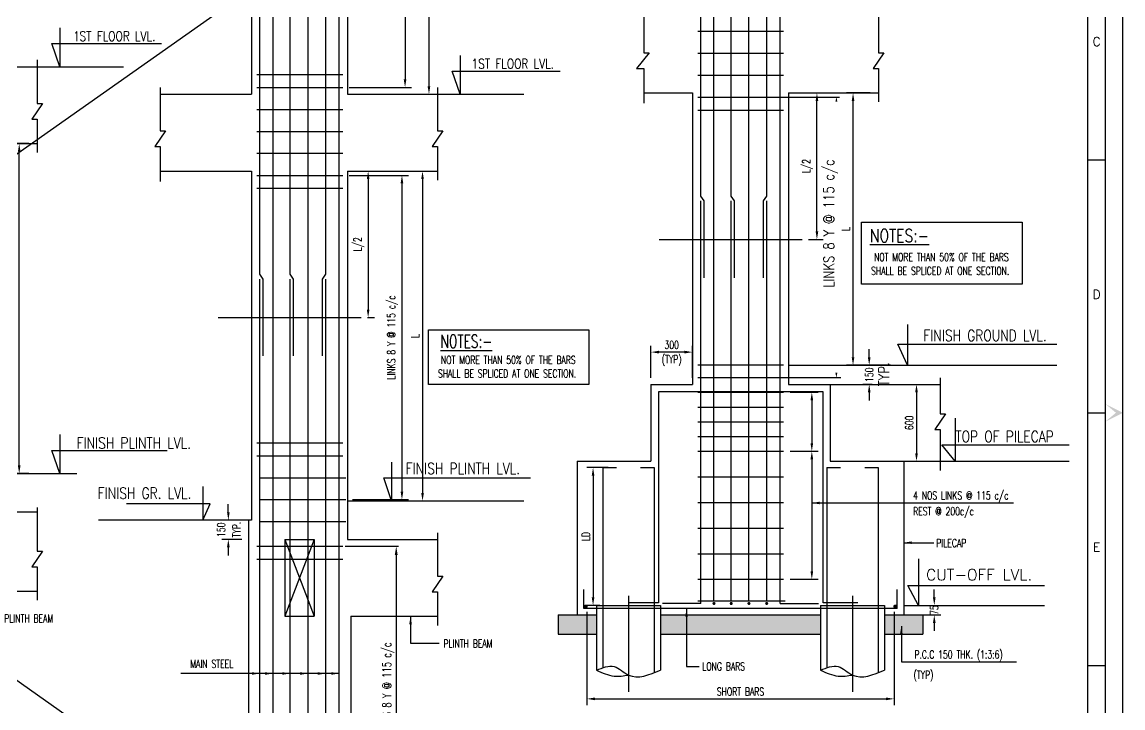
# Model space of a CAD drawing. Extents: x 489124 to 794428, y -356295 to -29813.
# Drawn here: x 673759 to 708159, y -71437 to -50018 of the extents above; entities that cross this region are included whole.
import ezdxf
from ezdxf.enums import TextEntityAlignment as Align
from ezdxf.lldxf.tags import DXFTag

# ---------------------------------------------------------------- set-up
doc = ezdxf.new("R2010")
doc.units = 0
doc.header["$LTSCALE"] = 500
doc.header["$MEASUREMENT"] = 0
doc.linetypes.add('CENTER2', pattern=[1.125, 0.75, -0.125, 0.125, -0.125])
doc.layers.get('DEFPOINTS').update_dxf_attribs({"color": 4})
for name, color, linetype in [('BEAM', 4, 'Continuous'), ('CEN', 8, 'CENTER'), ('COL', 1, 'Continuous'), ('DIM', 5, 'Continuous'), ('DIM1', 5, 'Continuous'), ('FOOT', 4, 'Continuous'), ('FRAME', 6, 'Continuous'), ('level', 3, 'Continuous'), ('LEVEL SECTION', 3, 'Continuous'), ('LINK', 2, 'Continuous'), ('P.C.C', 8, 'Continuous'), ('PNA', 10, 'Continuous'), ('S-DIM-1', 5, 'Continuous'), ('S-R.C.C. PILE', 2, 'HIDDEN'), ('S-R.C.C. PILE CAP', 40, 'Continuous'), ('S-REINFORCEMENT', 6, 'Continuous'), ('STEEL', 6, 'Continuous'), ('TEXT NORMAL', 4, 'Continuous'), ('TXT', 4, 'Continuous'), ('TXT1', 2, 'Continuous')]:
    doc.layers.add(name, color=color, linetype=linetype)
doc.layers.add('FOOTING TEXT', color=1, linetype='Continuous', lineweight=9)
doc.layers.add('HEADING-TXT', color=1, linetype='Continuous', lineweight=25)
doc.styles.add('ROMAND', font='romand')
doc.styles.add('ROMANS', font='r.shx', dxfattribs={"width": 0.7, "bigfont": 'bigfont.shx'})
doc.styles.add('ROMANS22', font='r.shx', dxfattribs={"width": 0.8})
tags = doc.linetypes.add('CENTER', pattern=[2, 1.25, -0.25, 0.25, -0.25]).pattern_tags.tags
tags[10:11] = [DXFTag(74, 4), DXFTag(75, 0), DXFTag(340, '0'), DXFTag(46, 1.0), DXFTag(50, 0.0), DXFTag(44, 0.0), DXFTag(45, 0.0)]
tags[8:9] = [DXFTag(74, 4), DXFTag(75, 0), DXFTag(340, '0'), DXFTag(46, 1.0), DXFTag(50, 0.0), DXFTag(44, 0.0), DXFTag(45, 0.0)]
tags[6:7] = [DXFTag(74, 4), DXFTag(75, 0), DXFTag(340, '0'), DXFTag(46, 1.0), DXFTag(50, 0.0), DXFTag(44, 0.0), DXFTag(45, 0.0)]
tags[4:5] = [DXFTag(74, 4), DXFTag(75, 0), DXFTag(340, '0'), DXFTag(46, 1.0), DXFTag(50, 0.0), DXFTag(44, 0.0), DXFTag(45, 0.0)]
tags = doc.linetypes.add('HIDDEN', pattern=[0.375, 0.25, -0.125]).pattern_tags.tags
tags[6:7] = [DXFTag(74, 4), DXFTag(75, 0), DXFTag(340, '0'), DXFTag(46, 1.0), DXFTag(50, 0.0), DXFTag(44, 0.0), DXFTag(45, 0.0)]
tags[4:5] = [DXFTag(74, 4), DXFTag(75, 0), DXFTag(340, '0'), DXFTag(46, 1.0), DXFTag(50, 0.0), DXFTag(44, 0.0), DXFTag(45, 0.0)]
doc.dimstyles.new('Copy of INT2TIMES', dxfattribs={"dimtxt": 300, "dimasz": 275, "dimexe": 75, "dimexo": 75, "dimgap": 40, "dimtad": 1, "dimdec": 0, "dimlfac": 0.5, "dimrnd": 5, "dimzin": 0, "dimdsep": 46, "dimtxsty": 'ROMANS', "dimcen": -1, "dimclrd": 5, "dimclre": 5, "dimclrt": 4, "dimadec": 0, "dimazin": 0, "dimtfac": 1, "dimtdec": 0, "dimtix": 1, "dimtofl": 0, "dimtmove": 2, "dimatfit": 3, "dimfxl": 0, "dimtolj": 1, "dimtzin": 0, "dimarcsym": 0})
doc.dimstyles.new('DIM 4-100', dxfattribs={"dimscale": 100, "dimtxt": 2.5, "dimasz": 2.5, "dimexe": 1, "dimexo": 1, "dimgap": 1, "dimtad": 1, "dimdec": 0, "dimlfac": 0.25, "dimzin": 0, "dimdsep": 46, "dimtxsty": 'ROMANS22', "dimcen": 2.5, "dimclrd": 5, "dimclre": 5, "dimclrt": 4, "dimadec": 0, "dimazin": 0, "dimtfac": 1, "dimtdec": 0, "dimtmove": 0, "dimatfit": 3, "dimfxl": 0, "dimtolj": 1, "dimtzin": 0, "dimarcsym": 0})
doc.dimstyles.new('dim25', dxfattribs={"dimtxt": 250, "dimasz": 250, "dimexe": 200, "dimexo": 200, "dimgap": 100, "dimtad": 1, "dimdec": 0, "dimlfac": 0.25, "dimzin": 0, "dimdsep": 46, "dimtxsty": 'ROMANS', "dimcen": 0, "dimclrd": 5, "dimclre": 5, "dimclrt": 4, "dimadec": 0, "dimazin": 0, "dimtfac": 1, "dimtdec": 0, "dimtix": 1, "dimtofl": 0, "dimtmove": 2, "dimatfit": 3, "dimfxl": 0, "dimtolj": 1, "dimtzin": 0, "dimlwd": -1, "dimlwe": -1, "dimarcsym": 0})
doc.dimstyles.new('dim33.33', dxfattribs={"dimtxt": 250, "dimasz": 250, "dimexe": 200, "dimexo": 200, "dimgap": 100, "dimtad": 1, "dimdec": 0, "dimlfac": 0.333331, "dimzin": 0, "dimdsep": 46, "dimtxsty": 'ROMANS', "dimcen": 0, "dimclrd": 5, "dimclre": 5, "dimclrt": 4, "dimadec": 0, "dimazin": 0, "dimtfac": 1, "dimtdec": 0, "dimtix": 1, "dimtofl": 0, "dimtmove": 2, "dimatfit": 3, "dimfxl": 0, "dimtolj": 1, "dimtzin": 0, "dimlwd": -1, "dimlwe": -1, "dimarcsym": 0})

# ---------------------------------------------------------------- blocks, each defined once
blk = doc.blocks.new('*D466')
at = {"layer": 'DEFPOINTS', "color": 0}
for p in [(673671, -53815), (674176, -53815), (674176, -64115)]:
    blk.add_point(p, dxfattribs=at)
at = {"layer": 'DIM', "color": 5}
for p, q in [((673976, -53815), (673471, -53815)), ((673671, -63865), (673671, -54065)), ((673976, -64115), (673471, -64115))]:
    blk.add_line(p, q, dxfattribs=at)
for points in [[(673629, -54065), (673713, -54065), (673671, -53815)], [(673629, -63865), (673713, -63865), (673671, -64115)]]:
    blk.add_solid(points, dxfattribs=at)
at = {"layer": 'DIM', "color": 4, "insert": (673446, -58965), "char_height": 250, "attachment_point": 5, "rotation": 90, "style": 'ROMANS'}
blk.add_mtext('\\A1;L', dxfattribs=at)
blk = doc.blocks.new('*D448')
at = {"layer": 'DEFPOINTS', "color": 0}
for p in [(680832, -65573), (680205, -66173), (680832, -66173)]:
    blk.add_point(p, dxfattribs=at)
at = {"layer": 'DIM', "color": 5}
for p, q in [((680205, -65323), (680205, -65073)), ((680632, -65573), (680005, -65573)), ((680632, -66173), (680005, -66173)), ((680205, -66423), (680205, -66673))]:
    blk.add_line(p, q, dxfattribs=at)
for points in [[(680164, -65323), (680247, -65323), (680205, -65573)], [(680164, -66423), (680247, -66423), (680205, -66173)]]:
    blk.add_solid(points, dxfattribs=at)
at = {"layer": 'DIM', "color": 4, "insert": (679980, -65873), "char_height": 250, "attachment_point": 5, "rotation": 90, "style": 'ROMANS'}
blk.add_mtext('\\A1;150', dxfattribs=at)
blk = doc.blocks.new('*D449')
at = {"layer": 'DEFPOINTS', "color": 0, "ltscale": 2}
for p in [(683780, -66386), (683780, -75293), (685451, -75293)]:
    blk.add_point(p, dxfattribs=at)
at = {"layer": 'DIM', "color": 5, "lineweight": -2, "ltscale": 2}
for p, q in [((683855, -66386), (685526, -66386)), ((685451, -66661), (685451, -75018)), ((683855, -75293), (685526, -75293))]:
    blk.add_line(p, q, dxfattribs=at)
at = {"layer": 'DIM', "color": 5, "ltscale": 2}
for points in [[(685405, -66661), (685497, -66661), (685451, -66386)], [(685405, -75018), (685497, -75018), (685451, -75293)]]:
    blk.add_solid(points, dxfattribs=at)
at = {"layer": 'DIM', "color": 4, "ltscale": 2, "insert": (685201, -70839), "char_height": 275, "attachment_point": 5, "rotation": 90, "style": 'ROMANS'}
blk.add_mtext('\\A1;LINKS 8 Y @ 115 c/c', dxfattribs=at)
blk = doc.blocks.new('*D450')
at = {"layer": 'DEFPOINTS', "color": 0}
for p in [(683780, -54806), (683880, -64932), (685630, -64932)]:
    blk.add_point(p, dxfattribs=at)
at = {"layer": 'DIM', "color": 5}
for p, q in [((683980, -54806), (685830, -54806)), ((685630, -55056), (685630, -64682)), ((684080, -64932), (685830, -64932))]:
    blk.add_line(p, q, dxfattribs=at)
for points in [[(685588, -55056), (685671, -55056), (685630, -54806)], [(685588, -64682), (685671, -64682), (685630, -64932)]]:
    blk.add_solid(points, dxfattribs=at)
at = {"layer": 'DIM', "color": 4, "insert": (685339, -59869), "char_height": 250, "attachment_point": 5, "rotation": 90, "style": 'ROMANS'}
blk.add_mtext('\\A1;LINKS 8 Y @ 115 c/c', dxfattribs=at)
blk = doc.blocks.new('*D451')
at = {"layer": 'DEFPOINTS', "color": 0}
for p in [(685337, -54673), (685337, -64973), (686273, -64973)]:
    blk.add_point(p, dxfattribs=at)
at = {"layer": 'DIM', "color": 5}
for p, q in [((685537, -54673), (686473, -54673)), ((686273, -54923), (686273, -64723)), ((685537, -64973), (686473, -64973))]:
    blk.add_line(p, q, dxfattribs=at)
for points in [[(686232, -54923), (686315, -54923), (686273, -54673)], [(686232, -64723), (686315, -64723), (686273, -64973)]]:
    blk.add_solid(points, dxfattribs=at)
at = {"layer": 'DIM', "color": 4, "insert": (686048, -59823), "char_height": 250, "attachment_point": 5, "rotation": 90, "style": 'ROMANS'}
blk.add_mtext('\\A1;L', dxfattribs=at)
blk = doc.blocks.new('*D452')
at = {"layer": 'DEFPOINTS', "color": 0}
for p in [(683932, -54673), (684357, -59245), (684573, -59245)]:
    blk.add_point(p, dxfattribs=at)
at = {"layer": 'DIM', "color": 5}
for p, q in [((684132, -54673), (684773, -54673)), ((684573, -54923), (684573, -58995)), ((684557, -59245), (684773, -59245))]:
    blk.add_line(p, q, dxfattribs=at)
for points in [[(684532, -54923), (684615, -54923), (684573, -54673)], [(684532, -58995), (684615, -58995), (684573, -59245)]]:
    blk.add_solid(points, dxfattribs=at)
at = {"layer": 'DIM', "color": 4, "insert": (684283, -56959), "char_height": 250, "attachment_point": 5, "rotation": 90, "style": 'ROMANS'}
blk.add_mtext('\\A1;L/2', dxfattribs=at)
blk = doc.blocks.new('*D453')
at = {"layer": 'DEFPOINTS', "color": 0}
for p in [(685337, -43173), (685337, -52273), (686474, -52273)]:
    blk.add_point(p, dxfattribs=at)
at = {"layer": 'DIM', "color": 5}
for p, q in [((685537, -43173), (686674, -43173)), ((686474, -43423), (686474, -52023)), ((685537, -52273), (686674, -52273))]:
    blk.add_line(p, q, dxfattribs=at)
for points in [[(686432, -43423), (686515, -43423), (686474, -43173)], [(686432, -52023), (686515, -52023), (686474, -52273)]]:
    blk.add_solid(points, dxfattribs=at)
at = {"layer": 'DIM', "color": 4, "insert": (686249, -47723), "char_height": 250, "attachment_point": 5, "rotation": 90, "style": 'ROMANS'}
blk.add_mtext('\\A1;L', dxfattribs=at)
blk = doc.blocks.new('*D454')
at = {"layer": 'DEFPOINTS', "color": 0}
for p in [(683780, -43306), (683780, -52060), (685727, -52060)]:
    blk.add_point(p, dxfattribs=at)
at = {"layer": 'DIM', "color": 5}
for p, q in [((683980, -43306), (685927, -43306)), ((685727, -43556), (685727, -51810)), ((683980, -52060), (685927, -52060))]:
    blk.add_line(p, q, dxfattribs=at)
for points in [[(685686, -43556), (685769, -43556), (685727, -43306)], [(685686, -51810), (685769, -51810), (685727, -52060)]]:
    blk.add_solid(points, dxfattribs=at)
at = {"layer": 'DIM', "color": 4, "insert": (685437, -47683), "char_height": 250, "attachment_point": 5, "rotation": 90, "style": 'ROMANS'}
blk.add_mtext('\\A1;LINKS 8 Y @ 115 c/c', dxfattribs=at)
blk = doc.blocks.new('FOLDER')
at = {"layer": 'PNA'}
for points in [[(-1250, 2500), (0, 0), (0, 1000)], [(1250, 2500), (0, 0), (0, 1000)]]:
    blk.add_solid(points, dxfattribs=at)
blk = doc.blocks.new('A1')
at = {"flags": 128}
blk.add_lwpolyline([(0, 0), (82779, 0), (82779, 58231), (0, 58231)], close=True, dxfattribs=at)
at = {"layer": 'PNA'}
for p, q in [((81794, 36296), (82287, 36296)), ((81794, 29233), (82287, 29233)), ((81794, 22171), (82287, 22171))]:
    blk.add_line(p, q, dxfattribs=at)
at = {"layer": 'PNA', "color": 1}
for points in [[(984, 492), (82287, 492), (82287, 57739), (984, 57739)], [(1969, 984), (81794, 984), (81794, 57247), (1969, 57247)]]:
    blk.add_lwpolyline(points, close=True, dxfattribs=at)
at = {"layer": 'PNA', "xscale": 0.196857838483993, "yscale": 0.196857838483993, "zscale": 0.196857838483993, "rotation": 90}
blk.add_blockref('FOLDER', (82779, 29233), dxfattribs=at)
at = {"layer": 'PNA', "style": 'ROMANS'}
for s, p in [('C', (82041, 39604)), ('D', (82041, 32541)), ('E', (82041, 25479))]:
    blk.add_text(s, height=246, dxfattribs=at).set_placement(p, align=Align.MIDDLE)
blk = doc.blocks.new('*D543')
at = {"layer": 'DEFPOINTS', "color": 0}
for p in [(700230, -60733), (701092, -60733), (700519, -61333)]:
    blk.add_point(p, dxfattribs=at)
at = {"layer": 'S-DIM-1', "color": 5}
for p, q in [((700230, -60483), (700230, -60233)), ((700892, -60733), (700030, -60733)), ((700319, -61333), (700030, -61333)), ((700230, -61583), (700230, -61833))]:
    blk.add_line(p, q, dxfattribs=at)
for points in [[(700188, -60483), (700272, -60483), (700230, -60733)], [(700188, -61583), (700272, -61583), (700230, -61333)]]:
    blk.add_solid(points, dxfattribs=at)
at = {"layer": 'S-DIM-1', "color": 4, "insert": (700230, -61033), "char_height": 250, "attachment_point": 5, "rotation": 90, "style": 'ROMANS'}
blk.add_mtext('\\A1;150', dxfattribs=at)
blk = doc.blocks.new('*D544')
at = {"layer": 'DEFPOINTS', "color": 0}
for p in [(699725, -52233), (700463, -52233), (701036, -60733)]:
    blk.add_point(p, dxfattribs=at)
at = {"layer": 'S-DIM-1', "color": 5}
for p, q in [((700263, -52233), (699525, -52233)), ((699725, -60483), (699725, -52483)), ((700836, -60733), (699525, -60733))]:
    blk.add_line(p, q, dxfattribs=at)
for points in [[(699683, -52483), (699766, -52483), (699725, -52233)], [(699683, -60483), (699766, -60483), (699725, -60733)]]:
    blk.add_solid(points, dxfattribs=at)
at = {"layer": 'S-DIM-1', "color": 4, "insert": (699500, -56483), "char_height": 250, "attachment_point": 5, "rotation": 90, "style": 'ROMANS'}
blk.add_mtext('\\A1;L', dxfattribs=at)
blk = doc.blocks.new('*D547')
at = {"layer": 'DEFPOINTS', "color": 0}
for p in [(698134, -52233), (698596, -52233), (698134, -56806)]:
    blk.add_point(p, dxfattribs=at)
at = {"layer": 'S-DIM-1', "color": 5}
for p, q in [((698334, -52233), (698796, -52233)), ((698596, -56556), (698596, -52483)), ((698334, -56806), (698796, -56806))]:
    blk.add_line(p, q, dxfattribs=at)
for points in [[(698555, -52483), (698638, -52483), (698596, -52233)], [(698555, -56556), (698638, -56556), (698596, -56806)]]:
    blk.add_solid(points, dxfattribs=at)
at = {"layer": 'S-DIM-1', "color": 4, "insert": (698306, -54519), "char_height": 250, "attachment_point": 5, "rotation": 90, "style": 'ROMANS'}
blk.add_mtext('\\A1;L/2', dxfattribs=at)
blk = doc.blocks.new('*D548')
at = {"layer": 'DEFPOINTS', "color": 0}
for p in [(691407, -68237), (701009, -68237), (701009, -71152)]:
    blk.add_point(p, dxfattribs=at)
at = {"layer": 'S-DIM-1', "color": 5}
for p, q in [((691407, -68437), (691407, -71352)), ((701009, -68437), (701009, -71352)), ((691657, -71152), (700759, -71152))]:
    blk.add_line(p, q, dxfattribs=at)
for points in [[(691657, -71111), (691657, -71194), (691407, -71152)], [(700759, -71111), (700759, -71194), (701009, -71152)]]:
    blk.add_solid(points, dxfattribs=at)
at = {"layer": 'S-DIM-1', "color": 4, "insert": (696208, -70927), "char_height": 250, "attachment_point": 5, "style": 'ROMANS'}
blk.add_mtext('\\A1;SHORT BARS', dxfattribs=at)
blk = doc.blocks.new('*D549')
at = {"layer": 'DEFPOINTS', "color": 0}
for p in [(692272, -63933), (691602, -68233), (692018, -68233)]:
    blk.add_point(p, dxfattribs=at)
at = {"layer": 'S-DIM-1', "color": 5}
for p, q in [((692072, -63933), (691402, -63933)), ((691602, -64183), (691602, -67983)), ((691818, -68233), (691402, -68233))]:
    blk.add_line(p, q, dxfattribs=at)
for points in [[(691560, -64183), (691643, -64183), (691602, -63933)], [(691560, -67983), (691643, -67983), (691602, -68233)]]:
    blk.add_solid(points, dxfattribs=at)
at = {"layer": 'S-DIM-1', "color": 4, "insert": (691377, -66083), "char_height": 250, "attachment_point": 5, "rotation": 90, "style": 'ROMANS'}
blk.add_mtext('\\A1;LD', dxfattribs=at)
blk = doc.blocks.new('*D550')
at = {"layer": 'DEFPOINTS', "color": 0}
for p in [(701308, -68233), (702263, -68233), (701308, -68533)]:
    blk.add_point(p, dxfattribs=at)
at = {"layer": 'S-DIM-1', "color": 5}
for p, q in [((702263, -67983), (702263, -67733)), ((701508, -68233), (702463, -68233)), ((701508, -68533), (702463, -68533)), ((702263, -68783), (702263, -69033))]:
    blk.add_line(p, q, dxfattribs=at)
for points in [[(702222, -67983), (702305, -67983), (702263, -68233)], [(702222, -68783), (702305, -68783), (702263, -68533)]]:
    blk.add_solid(points, dxfattribs=at)
at = {"layer": 'S-DIM-1', "color": 4, "insert": (702263, -68383), "char_height": 250, "attachment_point": 5, "rotation": 90, "style": 'ROMANS'}
blk.add_mtext('\\A1;75', dxfattribs=at)
blk = doc.blocks.new('*D553')
at = {"layer": 'DEFPOINTS', "color": 0}
for p in [(697556, -61580), (697556, -63420), (698437, -63420)]:
    blk.add_point(p, dxfattribs=at)
at = {"layer": 'S-DIM-1', "color": 5}
for p, q in [((697756, -61580), (698637, -61580)), ((698437, -61830), (698437, -63170)), ((697756, -63420), (698637, -63420))]:
    blk.add_line(p, q, dxfattribs=at)
for points in [[(698395, -61830), (698478, -61830), (698437, -61580)], [(698395, -63170), (698478, -63170), (698437, -63420)]]:
    blk.add_solid(points, dxfattribs=at)
blk = doc.blocks.new('*D554')
at = {"layer": 'DEFPOINTS', "color": 0}
for p in [(701049, -61333), (701049, -63733), (701708, -63733)]:
    blk.add_point(p, dxfattribs=at)
at = {"layer": 'S-DIM-1', "color": 5}
for p, q in [((701249, -61333), (701908, -61333)), ((701708, -61583), (701708, -63483)), ((701249, -63733), (701908, -63733))]:
    blk.add_line(p, q, dxfattribs=at)
for points in [[(701666, -61583), (701749, -61583), (701708, -61333)], [(701666, -63483), (701749, -63483), (701708, -63733)]]:
    blk.add_solid(points, dxfattribs=at)
at = {"layer": 'S-DIM-1', "color": 4, "insert": (701483, -62533), "char_height": 250, "attachment_point": 5, "rotation": 90, "style": 'ROMANS'}
blk.add_mtext('\\A1;600', dxfattribs=at)
blk = doc.blocks.new('*D555')
at = {"layer": 'DEFPOINTS', "color": 0}
for p in [(693408, -60325), (693408, -61333), (694708, -61333)]:
    blk.add_point(p, dxfattribs=at)
at = {"layer": 'S-DIM-1', "color": 5}
for p, q in [((693408, -61133), (693408, -60125)), ((694708, -61133), (694708, -60125)), ((694458, -60325), (693658, -60325))]:
    blk.add_line(p, q, dxfattribs=at)
for points in [[(693658, -60283), (693658, -60367), (693408, -60325)], [(694458, -60283), (694458, -60367), (694708, -60325)]]:
    blk.add_solid(points, dxfattribs=at)
at = {"layer": 'S-DIM-1', "color": 4, "char_height": 250, "style": 'ROMANS'}
for s, insert, attachment_point in [('\\A1;300', (694058, -60225), 8), ('\\A1;(TYP)', (694058, -60425), 2)]:
    blk.add_mtext(s, dxfattribs=dict(at, insert=insert, attachment_point=attachment_point))
blk = doc.blocks.new('*D556')
at = {"layer": 'DEFPOINTS', "color": 0}
for p in [(697556, -63420), (697556, -67420), (698437, -67420)]:
    blk.add_point(p, dxfattribs=at)
at = {"layer": 'S-DIM-1', "color": 5}
for p, q in [((697756, -63420), (698637, -63420)), ((698437, -63670), (698437, -67170)), ((697756, -67420), (698637, -67420))]:
    blk.add_line(p, q, dxfattribs=at)
for points in [[(698395, -63670), (698478, -63670), (698437, -63420)], [(698395, -67170), (698478, -67170), (698437, -67420)]]:
    blk.add_solid(points, dxfattribs=at)

msp = doc.modelspace()

# ---------------------------------------------------------------- hatches: boundary and pattern name
at = {"layer": 'P.C.C', "linetype": 'Continuous'}
h = msp.add_hatch(dxfattribs=at)
h.set_pattern_fill('AR-CONC', color=8, scale=60, style=0)
h.set_pattern_definition([(50, (-831054.52, -238805.47), (430.35611, -37.65128), [45, -495]), (355, (-831054.52, -238805.47), (-83.2508, 451.31528), [36, -396]), (100.4514, (-831018.66, -238808.6), (347.10563, 413.66373), [38.24411, -420.68527]), (46.1842, (-831054.5, -238685.47), (640.34463, -99.3114), [67.5, -742.5]), (96.6356, (-831001.16, -238693.74), (560.79762, 584.47072), [57.36617, -631.0278]), (351.1842, (-831054.5, -238685.5), (560.79717, 584.47116), [54, -594]), (21, (-830994.52, -238715.47), (358.14423, -241.571334), [45, -495]), (326, (-830994.52, -238715.47), (145.9892, 435.09003), [36, -396]), (71.4514, (-830964.68, -238735.6), (504.13358, 193.5183), [38.24411, -420.68527]), (37.5, (-831054.52, -238805.47), (7.295913, 199.736312), [0, -391.2, 0, -402, 0, -397.5]), (7.5, (-831054.52, -238805.47), (157.841722, 236.647027), [0, -229.2, 0, -382.2, 0, -151.5]), (327.5, (-831188.32, -238805.47), (320.293462, -13.532923), [0, -150, 0, -468, 0, -621]), (317.5, (-831248.32, -238805.47), (349.9117, 60.06299), [0, -195, 0, -310.8, 0, -441])])
h.paths.add_polyline_path([(698708.274, -69133.252), (698708.274, -68533.252), (693708.274, -68533.252), (693708.274, -69133.252)])
h.paths.add_polyline_path([(691708.274, -69133.252), (691708.274, -68533.252), (691108.274, -68533.252), (690508.274, -68533.252), (690508.274, -69133.252)])
h.paths.add_polyline_path([(700708.274, -69133.252), (701908.274, -69133.252), (701908.274, -68533.252), (701308.274, -68533.252), (700708.274, -68533.252)])

# ---------------------------------------------------------------- linework, layer by layer
at = {"layer": 'BEAM', "color": 4, "linetype": 'Continuous'}
for p, q in [((699008.274, -61333.252), (702442.634, -61333.252)), ((699008.274, -63733.252), (702442.634, -63733.252))]:
    msp.add_line(p, q, dxfattribs=at)
at = {"layer": 'CEN'}
for p, q in [((693663.662, -56805.502), (698133.662, -56805.502)), ((679887.082, -59245.027), (684357.082, -59245.027))]:
    msp.add_line(p, q, dxfattribs=at)
at = {"layer": 'COL', "linetype": 'Continuous', "const_width": 48}
for points in [[(695356.049, -68174.252, 1), (695404.049, -68174.252, 1)], [(695894.467, -68174.252, 1), (695942.467, -68174.252, 1)], [(696449.293, -68174.252, 1), (696497.293, -68174.252, 1)], [(697001.905, -68174.252, 1), (697049.905, -68174.252, 1)]]:
    msp.add_lwpolyline(points, format="xyb", close=True, dxfattribs=at)
at = {"layer": 'DIM', "color": 2}
for p, q in [((615653.425, -94887), (708159.122, -29813.211)), ((615653.425, -29813.211), (708159.122, -94887))]:
    msp.add_line(p, q, dxfattribs=at)
at = {"layer": 'DIM'}
for p, q in [((674232.381, -51414.777), (676930.58, -51414.777)), ((686742.881, -52272.777), (689441.08, -52272.777)), ((681971.694, -66172.777), (682891.694, -68572.777)), ((682891.694, -66172.777), (681971.694, -68572.777))]:
    msp.add_line(p, q, dxfattribs=at)
at = {"layer": 'DIM', "color": 3, "linetype": 'Continuous'}
for p, q in [((671421.194, -64114.777), (675468.328, -64114.777)), ((680931.694, -65572.777), (676150.158, -65572.777))]:
    msp.add_line(p, q, dxfattribs=at)
at = {"layer": 'DIM', "color": 3}
msp.add_line((683931.694, -64972.777), (689441.08, -64972.777), dxfattribs=at)
at = {"layer": 'DIM'}
for points in [[(674232.381, -51201.816), (674232.381, -52559.779), (674398.745, -52559.779), (674066.016, -53046.596), (674232.381, -53046.596), (674232.381, -54093.733)], [(678074.596, -52059.816), (678074.596, -53417.779), (678240.96, -53417.779), (677908.232, -53904.596), (678074.596, -53904.596), (678074.596, -54992.861)], [(686742.881, -52059.816), (686742.881, -53417.779), (686909.245, -53417.779), (686576.516, -53904.596), (686742.881, -53904.596), (686742.881, -54951.733)], [(674232.381, -65181.002), (674232.381, -66538.965), (674398.745, -66538.965), (674066.016, -67025.782), (674232.381, -67025.782), (674232.381, -68072.918)], [(686742.881, -65966.824), (686742.881, -67324.787), (686909.245, -67324.787), (686576.516, -67811.604), (686742.881, -67811.604), (686742.881, -68858.741)]]:
    msp.add_lwpolyline(points, dxfattribs=at)
at = {"layer": 'DIM', "flags": 128}
msp.add_lwpolyline([(699204.174, -52503.886, 61.213, 0, 0), (699204.174, -52350.956, 0, 0, 0), (699204.174, -57239.208, 0, 0, 0), (699204.174, -61123.058, 0, 61.213, 0), (699204.174, -60970.128, 0, 0, 0)], format="xyseb", dxfattribs=at)
at = {"layer": 'DIM1', "color": 5, "linetype": 'Continuous'}
for p, q in [((697556.082, -52366.636), (699305.471, -52366.636)), ((697556.082, -61120.089), (699343.175, -61120.089))]:
    msp.add_line(p, q, dxfattribs=at)
at = {"layer": 'FOOT', "linetype": 'Continuous'}
for p, q in [((680931.694, -43172.777), (680931.694, -52272.777)), ((683931.694, -43172.777), (683931.694, -52272.777)), ((671421.194, -51414.777), (674232.381, -51414.777)), ((678074.596, -52272.777), (680931.694, -52272.777)), ((683931.694, -52272.777), (686742.881, -52272.777)), ((671421.194, -53814.777), (674232.381, -53814.777)), ((678074.596, -54672.777), (680931.694, -54672.777)), ((680931.694, -54672.777), (680931.694, -65572.777)), ((683931.694, -54672.777), (683931.694, -66172.777)), ((683931.694, -54672.777), (686742.881, -54672.777)), ((671421.194, -65314.777), (674232.381, -65314.777)), ((680831.694, -65572.777), (680831.694, -75486.037)), ((681971.694, -66172.777), (682891.694, -66172.777)), ((681971.694, -66172.777), (681971.694, -68572.777)), ((682891.694, -66172.777), (682891.694, -68572.777)), ((683931.694, -66172.777), (686742.881, -66172.777)), ((671521.194, -67786.954), (674232.381, -67786.954)), ((681971.694, -68572.777), (682891.694, -68572.777)), ((684031.694, -68572.777), (686742.881, -68572.777)), ((684031.694, -68572.777), (684031.694, -75486.037))]:
    msp.add_line(p, q, dxfattribs=at)
at = {"layer": 'FOOT', "color": 4, "linetype": 'Continuous'}
for p, q in [((693189.135, -52233.252), (694708.274, -52233.252)), ((694708.274, -52233.252), (694708.274, -61333.252)), ((697708.274, -52233.252), (697708.274, -61333.252)), ((697708.274, -52233.252), (700519.461, -52233.252))]:
    msp.add_line(p, q, dxfattribs=at)
msp.add_lwpolyline([(699990.61, -56267.525), (705012.252, -56267.525), (705012.252, -58207.026), (699990.61, -58207.026)], close=True, dxfattribs=at)
at = {"layer": 'FOOT', "linetype": 'Continuous'}
msp.add_lwpolyline([(686463.255, -59631.932), (691469.817, -59631.932), (691469.817, -61332.418), (686463.255, -61332.418)], close=True, dxfattribs=at)
at = {"layer": 'FOOTING TEXT', "ltscale": 120, "const_width": 62.5}
for points in [[(691340.629, -68268.848, 1), (691403.129, -68268.848, 1)], [(701075.918, -68268.848, -1), (701013.418, -68268.848, -1)]]:
    msp.add_lwpolyline(points, format="xyb", close=True, dxfattribs=at)
at = {"layer": 'FRAME'}
for p, q in [((681191.694, -57895.027), (681191.694, -38146.752)), ((682141.887, -57895.027), (682141.887, -38146.752)), ((683249.325, -57895.027), (683249.325, -38146.752)), ((681603.469, -57409.306), (681603.469, -46545.027)), ((682696.713, -58045.027), (682696.713, -46545.027)), ((683671.694, -59618.872), (683671.694, -46545.027)), ((678074.596, -52272.777), (678074.596, -52272.777)), ((681603.469, -79291.302), (681603.469, -57409.306)), ((681291.694, -58045.027), (681191.694, -57895.027)), ((681191.694, -79327.037), (681191.694, -58045.027)), ((681291.694, -60445.027), (681291.694, -58045.027)), ((682241.887, -58045.027), (682141.887, -57895.027)), ((682141.887, -79291.302), (682141.887, -58045.027)), ((682241.887, -60445.027), (682241.887, -58045.027)), ((682696.713, -79291.302), (682696.713, -58045.027)), ((683149.325, -58045.027), (683249.325, -57895.027)), ((683149.325, -60445.027), (683149.325, -58045.027)), ((683249.325, -79291.302), (683249.325, -58045.027)), ((683671.694, -79327.037), (683671.694, -59618.872)), ((682696.713, -68650.317), (682696.713, -66271.948))]:
    msp.add_line(p, q, dxfattribs=at)
at = {"layer": 'level', "color": 2}
for points in [[(701426.393, -59460.458), (701426.393, -60733.252), (701119.461, -60073.614), (706087.61, -60073.614)], [(702914.377, -62392.318), (702914.377, -63733.252), (702496.77, -63220.624), (706472.48, -63220.624)]]:
    msp.add_lwpolyline(points, dxfattribs=at)
at = {"layer": 'LEVEL SECTION', "color": 8, "linetype": 'CENTER'}
for p, q in [((702343.577, -63733.252), (706472.48, -63733.252)), ((701308.274, -68233.252), (705705.777, -68233.252))]:
    msp.add_line(p, q, dxfattribs=at)
at = {"layer": 'LEVEL SECTION'}
msp.add_lwpolyline([(701772.375, -66782.725), (701772.375, -68233.252), (701438.29, -67608.164), (705705.777, -67608.164)], dxfattribs=at)
at = {"layer": 'LINK'}
for p, q in [((694875.536, -50306.089), (697556.082, -50306.089)), ((694875.536, -50992.089), (697556.082, -50992.089)), ((681098.956, -51659.614), (683779.502, -51659.614)), ((694875.536, -51678.089), (697556.082, -51678.089)), ((681098.956, -52059.614), (683779.502, -52059.614)), ((694875.536, -52366.636), (697556.082, -52366.636)), ((681098.956, -52745.614), (683779.502, -52745.614)), ((694875.536, -52766.636), (697556.082, -52766.636)), ((681098.956, -53431.614), (683779.502, -53431.614)), ((681098.956, -54117.614), (683779.502, -54117.614)), ((681098.956, -54806.161), (683779.502, -54806.161)), ((681098.956, -55206.161), (683779.502, -55206.161)), ((694875.536, -60720.089), (697556.082, -60720.089)), ((694875.536, -61120.089), (697556.082, -61120.089)), ((694875.536, -61580.089), (697556.082, -61580.089)), ((694875.536, -62040.089), (697556.082, -62040.089)), ((694875.536, -62500.089), (697556.082, -62500.089)), ((681098.956, -63159.614), (683779.502, -63159.614)), ((694875.536, -62960.089), (697556.082, -62960.089)), ((681098.956, -63559.614), (683779.502, -63559.614)), ((694875.536, -63420.089), (697556.082, -63420.089)), ((681198.956, -64245.614), (683879.502, -64245.614)), ((694875.536, -64220.089), (697556.082, -64220.089)), ((681198.956, -64931.614), (683879.502, -64931.614)), ((694875.536, -65020.089), (697556.082, -65020.089)), ((681198.956, -65617.614), (683879.502, -65617.614)), ((694875.536, -65820.089), (697556.082, -65820.089)), ((681098.956, -66385.939), (683779.502, -66385.939)), ((694875.536, -66620.089), (697556.082, -66620.089)), ((681098.956, -66785.939), (683779.502, -66785.939)), ((694875.536, -67420.089), (697556.082, -67420.089))]:
    msp.add_line(p, q, dxfattribs=at)
at = {"layer": 'P.C.C', "color": 8, "linetype": 'Continuous'}
for p, q in [((690508.274, -68533.252), (690508.274, -69133.252)), ((690508.274, -68533.252), (691108.274, -68533.252)), ((701308.274, -68533.252), (701908.274, -68533.252)), ((701908.274, -68533.252), (701908.274, -69133.252)), ((690508.274, -69133.252), (691708.274, -69133.252)), ((693708.274, -69133.252), (698708.274, -69133.252)), ((700708.274, -69133.252), (701908.274, -69133.252))]:
    msp.add_line(p, q, dxfattribs=at)
at = {"layer": 'S-R.C.C. PILE', "color": 8, "linetype": 'CENTER2', "ltscale": 8}
for p, q in [((692708.274, -67930.852), (692708.274, -70987.838)), ((699708.274, -67930.852), (699708.274, -70987.838))]:
    msp.add_line(p, q, dxfattribs=at)
at = {"layer": 'S-R.C.C. PILE', "color": 8, "linetype": 'HIDDEN', "ltscale": 2}
for p, q in [((691708.274, -68233.252), (691708.274, -70257.69)), ((693708.274, -68233.252), (693708.274, -70257.69)), ((698708.274, -68233.252), (698708.274, -70257.69)), ((700708.274, -68233.252), (700708.274, -70257.69))]:
    msp.add_line(p, q, dxfattribs=at)
at = {"layer": 'S-R.C.C. PILE', "color": 8, "linetype": 'HIDDEN', "ltscale": 8}
for p, q in [((691708.274, -68233.252), (693708.274, -68233.252)), ((698708.274, -68233.252), (700708.274, -68233.252))]:
    msp.add_line(p, q, dxfattribs=at)
at = {"layer": 'S-R.C.C. PILE', "color": 8, "linetype": 'HIDDEN', "ltscale": 2}
msp.add_spline([(691708.274, -70257.69), (692261.157, -70146.71), (692708.274, -70408.808), (693708.274, -70257.69)], degree=3, dxfattribs=at)
for points, knots in [([(698708.274, -70257.69), (698899.669, -70179.171), (699266.969, -70028.488), (699825.767, -70624.542), (700357.021, -70403.703), (700708.274, -70257.69)], [0, 0, 0, 0, 563.912213843, 1082.186594709, 2093.54048626, 2093.54048626, 2093.54048626, 2093.54048626]), ([(691708.274, -70257.69), (691889.762, -70339.88), (692210.938, -70485.331), (692558.482, -70431.727), (692708.274, -70408.808)], [0, 0, 0, 0, 145.596522581, 257.659593306, 257.659593306, 257.659593306, 257.659593306]), ([(698708.274, -70257.69), (698889.762, -70339.88), (699210.938, -70485.331), (699558.482, -70431.727), (699708.274, -70408.808)], [0, 0, 0, 0, 145.596522581, 257.659593306, 257.659593306, 257.659593306, 257.659593306])]:
    msp.add_open_spline(points, degree=3, knots=knots, dxfattribs=at)
at = {"layer": 'S-R.C.C. PILE CAP', "color": 4, "linetype": 'Continuous'}
for p, q in [((693408.274, -61333.252), (694708.274, -61333.252)), ((693408.274, -61333.252), (693408.274, -63733.252)), ((697708.274, -61333.252), (699008.274, -61333.252)), ((699008.274, -61333.252), (699008.274, -63733.252)), ((691108.274, -63733.252), (693408.274, -63733.252)), ((691108.274, -63733.252), (691108.274, -68533.252)), ((701308.274, -63733.252), (701308.274, -68533.252)), ((691108.274, -68533.252), (691708.274, -68533.252)), ((693708.274, -68533.252), (698708.274, -68533.252)), ((700708.274, -68533.252), (701308.274, -68533.252))]:
    msp.add_line(p, q, dxfattribs=at)
at = {"layer": 'S-REINFORCEMENT', "color": 5, "linetype": 'HIDDEN', "ltscale": 2}
for p, q in [((691908.274, -63933.252), (691908.274, -70180.603)), ((691908.274, -63933.252), (692328.502, -63933.252)), ((693088.045, -63933.252), (693508.274, -63933.252)), ((693508.274, -63933.252), (693508.274, -70339.009)), ((698908.274, -63933.252), (698908.274, -70180.603)), ((698908.274, -63933.252), (699328.502, -63933.252)), ((700088.045, -63933.252), (700508.274, -63933.252)), ((700508.274, -63933.252), (700508.274, -70339.009))]:
    msp.add_line(p, q, dxfattribs=at)
at = {"layer": 'STEEL'}
for p, q in [((694968.274, -55455.502), (694968.274, -37738.866)), ((695918.467, -55455.502), (695918.467, -37738.866)), ((697025.905, -55455.502), (697025.905, -37738.866)), ((695380.049, -54969.781), (695380.049, -44105.502)), ((696473.293, -55605.502), (696473.293, -44105.502)), ((697448.274, -57179.347), (697448.274, -44105.502)), ((695380.049, -68088.517), (695380.049, -54969.781)), ((695068.274, -55605.502), (694968.274, -55455.502)), ((694968.274, -68174.252), (694968.274, -55605.502)), ((695068.274, -58005.502), (695068.274, -55605.502)), ((696018.467, -55605.502), (695918.467, -55455.502)), ((695918.467, -68088.517), (695918.467, -55605.502)), ((696018.467, -58005.502), (696018.467, -55605.502)), ((696473.293, -68088.517), (696473.293, -55605.502)), ((696925.905, -55605.502), (697025.905, -55455.502)), ((696925.905, -58005.502), (696925.905, -55605.502)), ((697025.905, -68088.517), (697025.905, -55605.502)), ((697448.274, -68174.252), (697448.274, -57179.347)), ((691308.274, -68333.252), (691308.274, -67733.252)), ((701108.274, -68333.252), (701108.274, -67733.252)), ((694877.936, -68088.517), (697601.068, -68088.517)), ((701108.274, -68333.252), (691308.274, -68333.252)), ((694968.274, -68174.252), (693768.274, -68174.252)), ((697448.274, -68174.252), (698648.274, -68174.252))]:
    msp.add_line(p, q, dxfattribs=at)
msp.add_lwpolyline([(699875.307, -68151.12), (698795.307, -68151.12), (698795.307, -61567.252), (693642.274, -61567.252), (693642.274, -68151.12), (692712.274, -68151.12)], dxfattribs=at)
at = {"layer": 'TEXT NORMAL', "color": 3}
msp.add_line((697708.274, -60733.252), (706087.61, -60733.252), dxfattribs=at)
at = {"layer": 'TEXT NORMAL', "color": 8}
for points in [[(693189.135, -49620.291), (693189.135, -50978.254), (693355.499, -50978.254), (692959.781, -51465.071), (693189.135, -51465.071), (693189.135, -52553.336)], [(700519.461, -49620.291), (700519.461, -50978.254), (700685.825, -50978.254), (700353.097, -51465.071), (700519.461, -51465.071), (700519.461, -52512.208)], [(702442.634, -61127.3), (702442.634, -62250.06), (702608.998, -62250.06), (702276.27, -62736.877), (702442.634, -62736.877), (702442.634, -64019.216)]]:
    msp.add_lwpolyline(points, dxfattribs=at)
at = {"layer": 'TXT1'}
for points in [[(674938.933, -50202.542), (674938.933, -51414.777), (674693.387, -50693.066), (678114.861, -50693.066)], [(687449.433, -51060.542), (687449.433, -52272.777), (687203.887, -51551.066), (690569.361, -51551.066)], [(674938.933, -62902.542), (674938.933, -64114.777), (674693.387, -63393.066), (678293.861, -63393.066)], [(685304.933, -63760.542), (685304.933, -64972.777), (685059.387, -64251.066), (689647.328, -64251.066)], [(679407.246, -64522.205), (679407.246, -65572.777), (679636.849, -65063.971), (677027.719, -65063.971)]]:
    msp.add_lwpolyline(points, dxfattribs=at)

# ---------------------------------------------------------------- block references
at = {"xscale": 1.117505755195042, "yscale": 1.117505755195042, "zscale": 1.117505755195042}
msp.add_blockref('A1', (615653.425, -94887), dxfattribs=at)

# ---------------------------------------------------------------- texts
at = {"layer": 'HEADING-TXT', "color": 6, "style": 'ROMANS', "width": 0.7}
msp.add_text('%%UNOTES:-', height=400, dxfattribs=at).set_placement((687643.092, -60189.588), align=Align.CENTER)
at = {"layer": 'TXT', "linetype": 'ByBlock', "style": 'ROMANS', "width": 0.8}
for s, height, p in [('LINKS 8 Y @ 115 c/c', 333.33333, (698992.24, -56310.694)), ('TYP.', 333.3333, (700685.144, -61017.523))]:
    msp.add_text(s, height=height, rotation=90, dxfattribs=at).set_placement(p, align=Align.MIDDLE)
at = {"layer": 'TXT', "style": 'ROMANS', "width": 0.7}
for s, p in [(' NOT MORE THAN 50% OF THE BARS', (702425.203, -57356.614)), ('SHALL BE SPLICED AT ONE SECTION.', (702448.933, -57788.747)), ('PLINTH BEAM', (673968.287, -68642.055)), ('PLINTH BEAM', (687691.287, -69427.877))]:
    msp.add_text(s, height=250, dxfattribs=at).set_placement(p, align=Align.MIDDLE)
at = {"layer": 'TXT', "linetype": 'ByBlock', "style": 'ROMANS', "width": 0.7}
for s, p in [(' NOT MORE THAN 50% OF THE BARS', (688893.025, -60570.049)), ('SHALL BE SPLICED AT ONE SECTION.', (688914.756, -60994.372)), ('MAIN STEEL', (679687.951, -70060.921))]:
    msp.add_text(s, height=250, dxfattribs=at).set_placement(p, align=Align.MIDDLE)
at = {"layer": 'TXT', "style": 'ROMANS', "width": 0.7}
for s, p in [('4 NOS LINKS @ 115 c/c', (701602.903, -64925.324)), ('REST @ 200c/c', (701602.903, -65420.09)), ('PILECAP', (702327.021, -66411.808)), ('P.C.C 150 THK. (1:3:6)', (701643.3, -69892.493)), ('LONG BARS', (695014.34, -70264.372)), ('(TYP)', (701615.722, -70527.948))]:
    msp.add_text(s, height=250, dxfattribs=at).set_placement(p)
msp.add_text('TYP.', height=250, rotation=90, dxfattribs=at).set_placement((680460.311, -65865.279), align=Align.MIDDLE)
at = {"layer": 'TXT1', "width": 0.8}
for s, height, style, p in [('1ST FLOOR LVL.', 300, 'ROMAND', (676639.832, -50610.731)), ('1ST FLOOR LVL.', 300, 'ROMAND', (689094.332, -51468.731)), ('%%UNOTES:-', 400, 'ROMANS', (701174.572, -56887.443))]:
    msp.add_text(s, height=height, dxfattribs=dict(at, style=style)).set_placement(p, align=Align.CENTER)
at = {"layer": 'TXT1', "style": 'ROMAND', "width": 0.8}
for s, p in [('FINISH GROUND LVL.', (703849.179, -59807.947)), ('FINISH PLINTH LVL.', (677253.643, -63163.047)), ('FINISH PLINTH LVL.', (687534.643, -63961.047)), ('FINISH GR. LVL.', (677590.034, -64730.952))]:
    msp.add_text(s, height=350, dxfattribs=at).set_placement(p, align=Align.MIDDLE)
msp.add_text('TOP OF PILECAP', height=350, dxfattribs=at).set_placement((702925.317, -63136.239))
at = {"layer": 'TXT1', "insert": (702008.136, -67275.61), "char_height": 350, "attachment_point": 4, "style": 'ROMAND'}
msp.add_mtext('CUT-OFF LVL.', dxfattribs=at)

# ---------------------------------------------------------------- dimensions: what is measured, and where the dimension line sits
at = {"layer": 'DIM'}
for base, p1, p2, text, picture, middle in [((685727.328, -52059.614), (683779.502, -43306.161), (683779.502, -52059.614), 'LINKS 8 Y @ 115 c/c', '*D454', (685436.852, -47682.887)), ((686473.828, -52272.777), (685337.287, -43172.777), (685337.287, -52272.777), 'L', '*D453', (686248.828, -47722.777)), ((673670.857, -53814.777), (674175.887, -64114.777), (674175.887, -53814.777), 'L', '*D466', (673445.857, -58964.777)), ((684573.328, -59245.027), (683931.694, -54672.777), (684357.082, -59245.027), 'L/2', '*D452', (684282.852, -56958.902)), ((686273.328, -64972.777), (685337.287, -54672.777), (685337.287, -64972.777), 'L', '*D451', (686048.328, -59822.777)), ((685629.828, -64931.614), (683779.502, -54806.161), (683879.502, -64931.614), 'LINKS 8 Y @ 115 c/c', '*D450', (685339.352, -59868.887))]:
    dim = msp.add_linear_dim(base=base, p1=p1, p2=p2, angle=90, text=text, dimstyle='dim25', dxfattribs=at)
    dim.commit()
    dim.dimension.update_dxf_attribs({"geometry": picture, "text_midpoint": middle})
dim = msp.add_linear_dim(base=(680205.328, -66172.777), p1=(680831.694, -65572.777), p2=(680831.694, -66172.777), angle=90, dimstyle='dim25', dxfattribs=at)
dim.commit()
dim.dimension.update_dxf_attribs({"geometry": '*D448', "text_midpoint": (679980.328, -65872.777)})
at = {"layer": 'DIM', "ltscale": 2}
dim = msp.add_linear_dim(base=(685450.828, -75292.711), p1=(683779.502, -66385.939), p2=(683779.502, -75292.711), angle=90, text='LINKS 8 Y @ 115 c/c', dimstyle='Copy of INT2TIMES', override={"dimtxt": 275}, dxfattribs=at)
dim.commit()
dim.dimension.update_dxf_attribs({"geometry": '*D449', "text_midpoint": (685201.304, -70839.325)})
at = {"layer": 'S-DIM-1'}
for base, p1, p2, text, dimstyle, picture, middle in [((698596.437, -52233.252), (698133.662, -56805.502), (698133.662, -52233.252), 'L/2', 'dim33.33', '*D547', (698305.961, -54519.377)), ((699724.683, -52233.252), (701035.51, -60733.252), (700462.967, -52233.252), 'L', 'dim33.33', '*D544', (699499.683, -56483.252)), ((691601.775, -68233.252), (692272.374, -63933.252), (692017.979, -68233.252), 'LD', 'dim25', '*D549', (691376.775, -66083.252))]:
    dim = msp.add_linear_dim(base=base, p1=p1, p2=p2, angle=90, text=text, dimstyle=dimstyle, dxfattribs=at)
    dim.commit()
    dim.dimension.update_dxf_attribs({"geometry": picture, "text_midpoint": middle})
for base, p1, p2, text, dimstyle, picture, middle in [((693408.274, -60325.039), (694708.274, -61333.252), (693408.274, -61333.252), '300\\X(TYP)', 'dim25', '*D555', (694058.274, -60325.039)), ((701009.43, -71152.495), (691407.117, -68236.689), (701009.43, -68236.689), 'SHORT BARS', 'dim33.33', '*D548', (696208.274, -70927.495))]:
    dim = msp.add_linear_dim(base=base, p1=p1, p2=p2, text=text, dimstyle=dimstyle, dxfattribs=at)
    dim.commit()
    dim.dimension.update_dxf_attribs({"geometry": picture, "text_midpoint": middle})
for base, p1, p2, picture, middle in [((700230.096, -60733.252), (700519.461, -61333.252), (701092.004, -60733.252), '*D543', (700230.096, -61033.252)), ((702263.2, -68233.252), (701308.274, -68533.252), (701308.274, -68233.252), '*D550', (702263.2, -68383.252))]:
    dim = msp.add_linear_dim(base=base, p1=p1, p2=p2, angle=90, dimstyle='dim25', dxfattribs=at)
    dim.commit()
    dim.dimension.update_dxf_attribs({"geometry": picture, "text_midpoint": middle, "dimtype": 160})
dim = msp.add_linear_dim(base=(701707.546, -63733.252), p1=(701049.184, -61333.252), p2=(701049.184, -63733.252), angle=90, dimstyle='dim25', dxfattribs=at)
dim.commit()
dim.dimension.update_dxf_attribs({"geometry": '*D554', "text_midpoint": (701482.546, -62533.252)})
for base, p1, p2, picture, middle in [((698436.554, -63420.089), (697556.082, -61580.089), (697556.082, -63420.089), '*D553', (698436.554, -62500.089)), ((698436.554, -67420.089), (697556.082, -63420.089), (697556.082, -67420.089), '*D556', (698436.554, -65420.089))]:
    dim = msp.add_linear_dim(base=base, p1=p1, p2=p2, angle=90, text=' ', dimstyle='dim33.33', override={"dimarcsym": 1}, dxfattribs=at)
    dim.commit()
    dim.dimension.update_dxf_attribs({"geometry": picture, "text_midpoint": middle})

# ---------------------------------------------------------------- leaders
at = {"layer": 'DIM'}
for points, dimstyle in [([(694523.25, -68333.252), (694523.25, -70143.394), (694913.056, -70143.394)], 'dim33.33'), ([(685898.328, -68572.777), (685898.328, -69413.937), (686787.828, -69413.937)], 'dim25'), ([(681191.694, -70359.954), (678719.828, -70359.954)], 'dim25'), ([(683249.325, -70359.954), (678899.959, -70359.954)], 'dim25'), ([(681603.469, -70359.954), (679131.604, -70359.954)], 'dim25'), ([(683671.694, -70359.954), (679322.328, -70359.954)], 'dim25'), ([(682141.887, -70359.954), (679670.021, -70359.954)], 'dim25'), ([(682696.713, -70359.954), (680224.847, -70359.954)], 'dim25')]:
    msp.add_leader(points, dimstyle=dimstyle, dxfattribs=at)
at = {"layer": 'DIM1', "linetype": 'Continuous'}
for points in [[(701308.274, -66275.601), (702254.031, -66275.601)], [(701234.696, -68878.276), (701234.696, -69992.603), (704834.98, -69992.603)]]:
    msp.add_leader(points, dimstyle='DIM 4-100', override={"dimtxt": 2.5}, dxfattribs=at)
at = {"layer": 'S-DIM-1'}
msp.add_leader([(698436.554, -65035.733), (704738.417, -65035.733)], dimstyle='dim25', dxfattribs=at)

doc.saveas('drawing.dxf')
